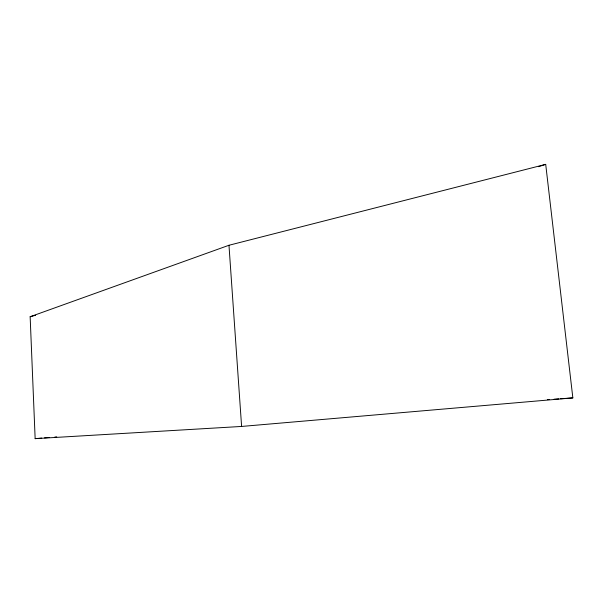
<?xml version="1.0" encoding="UTF-8"?>
<svg xmlns="http://www.w3.org/2000/svg" width="603" height="603" viewBox="0 0 603 603"><rect width="100%" height="100%" fill="white"/><g stroke="black" fill="none" stroke-linecap="round" stroke-linejoin="round"><path stroke-width="0.9" d="M30.15 316.733L228.974 245.263L545.707 164.355L572.85 397.897L241.607 426.442L35.147 438.645L30.15 316.733L35.6 315.256M538.562 166.669L545.707 164.355M35.147 438.645L41.713 438.102M44.524 437.868L49.212 437.484M54.843 437.024L56.712 436.866M547.494 399.631L549.378 399.503M554.074 399.186L558.762 398.862M560.647 398.734L572.85 397.897M228.974 245.263L241.607 426.442"/></g></svg>
